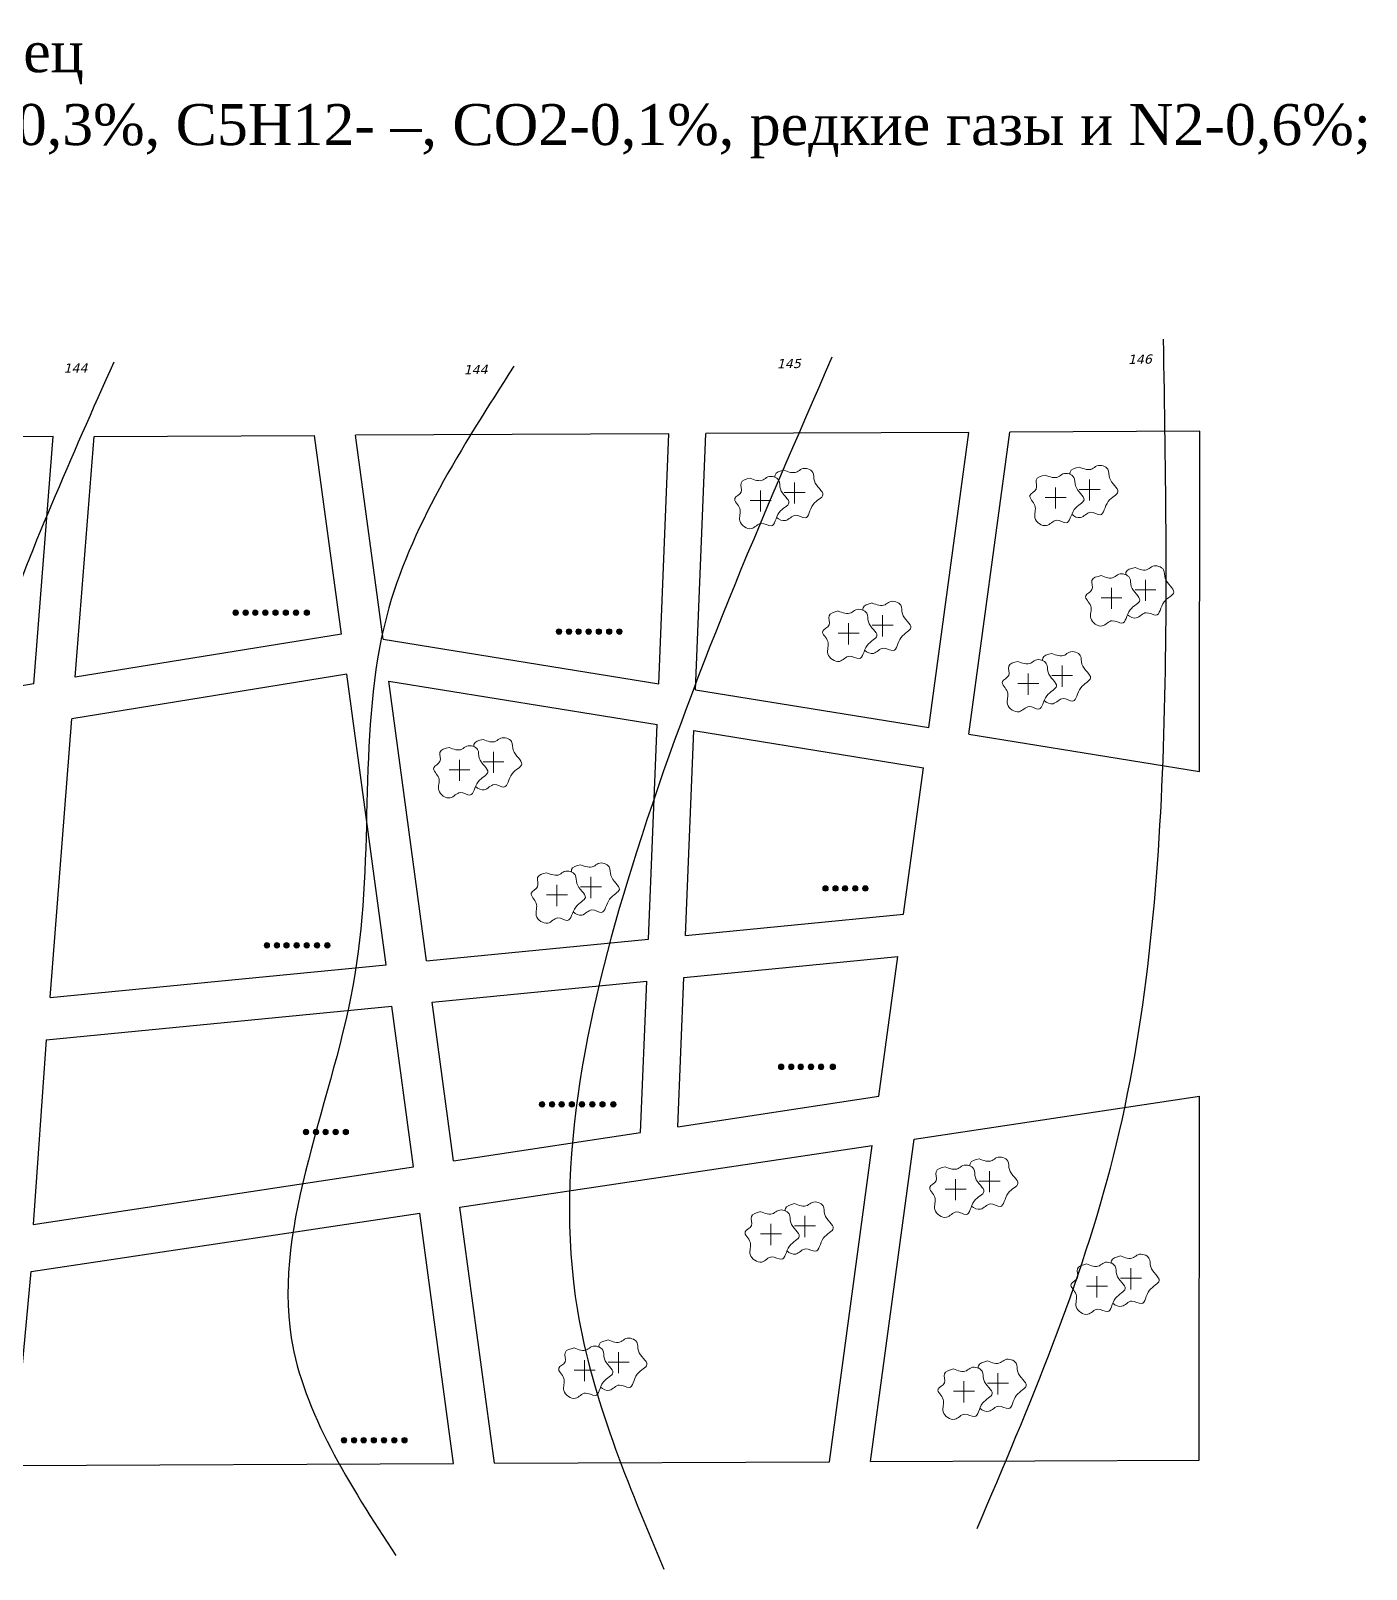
# Model space of a CAD drawing. Header units: millimetres. Extents: x -710977 to 10671, y -929782 to 89628.
# Drawn here: x -664326 to -631729, y -929782 to -892233 of the extents above; entities that cross this region are included whole.
import ezdxf

# ---------------------------------------------------------------- set-up
doc = ezdxf.new("R2010")
doc.units = ezdxf.units.MM
doc.header["$LTSCALE"] = 0.4
doc.layers.add('Площади', color=7, linetype='Continuous')
doc.layers.add('Тонкая', color=82, linetype='Continuous', lineweight=20)
doc.styles.add('style1', font='verdana.ttf', dxfattribs={"oblique": 15})
doc.styles.add('стиль1', font='times.ttf')

msp = doc.modelspace()

# ---------------------------------------------------------------- hatches: boundary and pattern name
at = {"layer": 'Тонкая', "ltscale": 10}
for points in [[(-659258.977, -906435.481, 1), (-659393.238, -906435.481, 1)], [(-659014.174, -906435.481, 1), (-659148.435, -906435.481, 1)], [(-658780.649, -906435.481, 1), (-658914.91, -906435.481, 1)], [(-658532.867, -906435.481, 1), (-658667.128, -906435.481, 1)], [(-658285.085, -906435.481, 1), (-658419.346, -906435.481, 1)], [(-658033.77, -906435.481, 1), (-658168.031, -906435.481, 1)], [(-657783.649, -906435.481, 1), (-657917.91, -906435.481, 1)], [(-657521.18, -906435.481, 1), (-657655.441, -906435.481, 1)], [(-651366.333, -906896.874, 1), (-651500.594, -906896.874, 1)], [(-651121.53, -906896.874, 1), (-651255.791, -906896.874, 1)], [(-650888.006, -906896.874, 1), (-651022.267, -906896.874, 1)], [(-650640.223, -906896.874, 1), (-650774.484, -906896.874, 1)], [(-650392.441, -906896.874, 1), (-650526.702, -906896.874, 1)], [(-650141.126, -906896.874, 1), (-650275.387, -906896.874, 1)], [(-649891.005, -906896.874, 1), (-650025.266, -906896.874, 1)], [(-644861.202, -913165.302, 1), (-644995.463, -913165.302, 1)], [(-644616.399, -913165.302, 1), (-644750.66, -913165.302, 1)], [(-644382.875, -913165.302, 1), (-644517.136, -913165.302, 1)], [(-644135.093, -913165.302, 1), (-644269.354, -913165.302, 1)], [(-643887.31, -913165.302, 1), (-644021.571, -913165.302, 1)], [(-658495.565, -914555.175, 1), (-658629.826, -914555.175, 1)], [(-658250.762, -914555.175, 1), (-658385.023, -914555.175, 1)], [(-658017.238, -914555.175, 1), (-658151.499, -914555.175, 1)], [(-657769.455, -914555.175, 1), (-657903.716, -914555.175, 1)], [(-657521.673, -914555.175, 1), (-657655.934, -914555.175, 1)], [(-657270.358, -914555.175, 1), (-657404.62, -914555.175, 1)], [(-657020.238, -914555.175, 1), (-657154.499, -914555.175, 1)], [(-645941.902, -917520.324, 1), (-646076.163, -917520.324, 1)], [(-645697.099, -917520.324, 1), (-645831.36, -917520.324, 1)], [(-645463.574, -917520.324, 1), (-645597.835, -917520.324, 1)], [(-645215.792, -917520.324, 1), (-645350.053, -917520.324, 1)], [(-644968.01, -917520.324, 1), (-645102.271, -917520.324, 1)], [(-644682.2, -917520.324, 1), (-644816.461, -917520.324, 1)], [(-651778.469, -918435.068, 1), (-651912.73, -918435.068, 1)], [(-651533.666, -918435.068, 1), (-651667.927, -918435.068, 1)], [(-651300.142, -918435.068, 1), (-651434.403, -918435.068, 1)], [(-651052.36, -918435.068, 1), (-651186.621, -918435.068, 1)], [(-650804.577, -918435.068, 1), (-650938.838, -918435.068, 1)], [(-650553.263, -918435.068, 1), (-650687.524, -918435.068, 1)], [(-650303.142, -918435.068, 1), (-650437.403, -918435.068, 1)], [(-650040.672, -918435.068, 1), (-650174.933, -918435.068, 1)], [(-657541.691, -919110.76, 1), (-657675.952, -919110.76, 1)], [(-657296.887, -919110.76, 1), (-657431.148, -919110.76, 1)], [(-657063.363, -919110.76, 1), (-657197.624, -919110.76, 1)], [(-656815.581, -919110.76, 1), (-656949.842, -919110.76, 1)], [(-656567.799, -919110.76, 1), (-656702.06, -919110.76, 1)], [(-656611.837, -926633.441, 1), (-656746.098, -926633.441, 1)], [(-656367.034, -926633.441, 1), (-656501.295, -926633.441, 1)], [(-656133.51, -926633.441, 1), (-656267.771, -926633.441, 1)], [(-655885.727, -926633.441, 1), (-656019.988, -926633.441, 1)], [(-655637.945, -926633.441, 1), (-655772.206, -926633.441, 1)], [(-655386.63, -926633.441, 1), (-655520.891, -926633.441, 1)], [(-655136.51, -926633.441, 1), (-655270.771, -926633.441, 1)]]:
    msp.add_hatch(color=0, dxfattribs=at).paths.add_polyline_path(points)

# ---------------------------------------------------------------- linework, layer by layer
at = {"color": 0, "lineweight": 30}
for p, q in [((-663780.925, -902138.779), (-675060.343, -902191.758)), ((-664253.302, -908175.979), (-663780.925, -902138.779)), ((-663240.457, -908011.809), (-662780.925, -902138.779)), ((-662780.925, -902138.779), (-657400.059, -902108.809)), ((-656743.868, -906958.784), (-657400.059, -902108.809)), ((-648748.757, -902068.175), (-656400.694, -902104.115)), ((-655727.383, -907080.625), (-656400.694, -902104.115)), ((-648996.211, -908171.673), (-648748.757, -902068.175)), ((-648102.087, -908316.601), (-647848.586, -902063.947)), ((-641432.401, -902033.811), (-647848.586, -902063.947)), ((-642407.337, -909239.656), (-641432.401, -902033.811)), ((-641428.797, -909398.267), (-640431.765, -902029.111)), ((-635791.956, -902007.319), (-640431.765, -902029.111)), ((-635797.156, -910311.093), (-635791.956, -902007.319)), ((-656743.868, -906958.784), (-663240.457, -908011.809)), ((-655727.383, -907080.625), (-648996.211, -908171.673)), ((-664253.302, -908175.979), (-672646.18, -909536.371)), ((-656611.473, -907937.324), (-663319.706, -909024.654)), ((-655651.972, -915029.093), (-656611.473, -907937.324)), ((-654665.02, -914932.656), (-655589.051, -908103.047)), ((-655589.051, -908103.047), (-649036.489, -909165.145)), ((-648102.087, -908316.601), (-642407.337, -909239.656)), ((-663852.214, -915830.357), (-663319.706, -909024.654)), ((-649248.864, -914403.431), (-649036.489, -909165.145)), ((-648345.285, -914315.141), (-648142.365, -909310.072)), ((-648142.365, -909310.072), (-642539.731, -910218.197)), ((-641428.797, -909398.267), (-635797.156, -910311.093)), ((-643023.686, -913795.155), (-642539.731, -910218.197)), ((-648345.285, -914315.141), (-643023.686, -913795.155)), ((-654665.02, -914932.656), (-649248.864, -914403.431)), ((-663852.214, -915830.357), (-655651.972, -915029.093)), ((-648386.878, -915341.05), (-643163.792, -914830.69)), ((-643624.694, -918237.262), (-643163.792, -914830.69)), ((-654528.57, -915941.168), (-649290.458, -915429.34)), ((-649440.089, -919120.038), (-649290.458, -915429.34)), ((-648534.516, -918982.572), (-648386.878, -915341.05)), ((-663950.621, -916861.818), (-655515.522, -916037.605)), ((-654984.602, -919961.694), (-655515.522, -916037.605)), ((-654004.726, -919812.949), (-654528.57, -915941.168)), ((-663950.621, -916861.818), (-664266.491, -921370.683)), ((-648534.516, -918982.572), (-643624.694, -918237.262)), ((-642766.164, -919282.879), (-635802.121, -918237.999)), ((-635807.682, -927116.457), (-635802.121, -918237.999)), ((-654004.726, -919812.949), (-649440.089, -919120.038)), ((-653851.413, -920946.102), (-643786.884, -919436.027)), ((-644831.608, -927157.681), (-643786.884, -919436.027)), ((-643830.989, -927153.11), (-642766.164, -919282.879)), ((-664266.491, -921370.683), (-654984.602, -919961.694)), ((-653005.947, -927195.025), (-653851.413, -920946.102)), ((-664319.354, -922516.705), (-654831.517, -921093.156)), ((-654005.33, -927199.59), (-654831.517, -921093.156)), ((-664756.562, -927253.274), (-664319.354, -922516.705)), ((-664756.14, -927248.704), (-654005.33, -927199.59)), ((-653005.947, -927195.025), (-644831.608, -927157.681)), ((-643830.989, -927153.11), (-635807.682, -927116.457))]:
    msp.add_line(p, q, dxfattribs=at)
at = {"ltscale": 0.5}
for points in [[(-641224.039, -928784.457), (-637897.533, -919699.777), (-636677.814, -909728.785), (-636677.814, -899757.794)], [(-666949.005, -929670.767), (-668501.374, -926790.26), (-667836.069, -917040.847), (-665174.867, -907291.431), (-662291.896, -900311.738)], [(-644772.31, -900200.948), (-649540.3, -912276.928), (-650981.783, -923466.597), (-648874.995, -929781.557)], [(-652534.151, -900422.528), (-655638.888, -906515.911), (-656415.072, -915268.224), (-657967.44, -924131.328), (-655417.123, -929449.19)]]:
    msp.add_spline(points, degree=3, dxfattribs=at)
at = {"layer": 'Тонкая', "color": 6}
for p, q in [((-645684.223, -903255.982), (-645684.223, -903772.62)), ((-645684.223, -903499.861), (-645684.223, -903255.982)), ((-639310.904, -903621.225), (-639310.904, -903377.347)), ((-639310.904, -903377.347), (-639310.904, -903893.985)), ((-638481.419, -903181.828), (-638481.419, -903698.466)), ((-638481.419, -903425.707), (-638481.419, -903181.828)), ((-646513.707, -903695.379), (-646513.707, -903451.501)), ((-646513.707, -903451.501), (-646513.707, -903968.139)), ((-637119.224, -905632.763), (-637119.224, -906149.4)), ((-637119.224, -905876.641), (-637119.224, -905632.763)), ((-637948.708, -906072.16), (-637948.708, -905828.281)), ((-637948.708, -905828.281), (-637948.708, -906344.919)), ((-644365.94, -906936.744), (-644365.94, -906692.865)), ((-644365.94, -906692.865), (-644365.94, -907209.503)), ((-643536.456, -906497.347), (-643536.456, -907013.984)), ((-643536.456, -906741.225), (-643536.456, -906497.347)), ((-639981.52, -908166.972), (-639981.52, -907923.094)), ((-639981.52, -907923.094), (-639981.52, -908439.731)), ((-639152.036, -907727.575), (-639152.036, -908244.212)), ((-639152.036, -907971.453), (-639152.036, -907727.575)), ((-653862.842, -910267.18), (-653862.842, -910023.301)), ((-653862.842, -910023.301), (-653862.842, -910539.939)), ((-653033.357, -909827.782), (-653033.357, -910344.42)), ((-653033.357, -910071.661), (-653033.357, -909827.782)), ((-651482.086, -913325.414), (-651482.086, -913081.535)), ((-651482.086, -913081.535), (-651482.086, -913598.173)), ((-650652.601, -912886.016), (-650652.601, -913402.654)), ((-650652.601, -913129.895), (-650652.601, -912886.016)), ((-641753.775, -920503.035), (-641753.775, -920259.156)), ((-641753.775, -920259.156), (-641753.775, -920775.794)), ((-640924.291, -920063.637), (-640924.291, -920580.275)), ((-640924.291, -920307.516), (-640924.291, -920063.637)), ((-646261.101, -921596.722), (-646261.101, -921352.843)), ((-646261.101, -921352.843), (-646261.101, -921869.481)), ((-645431.616, -921157.324), (-645431.616, -921673.962)), ((-645431.616, -921401.203), (-645431.616, -921157.324)), ((-637475.382, -922433.781), (-637475.382, -922950.419)), ((-637475.382, -922677.659), (-637475.382, -922433.781)), ((-638304.866, -922873.178), (-638304.866, -922629.3)), ((-638304.866, -922629.3), (-638304.866, -923145.937)), ((-650809.317, -924922.278), (-650809.317, -924678.399)), ((-650809.317, -924678.399), (-650809.317, -925195.037)), ((-649979.833, -924482.88), (-649979.833, -924999.518)), ((-649979.833, -924726.759), (-649979.833, -924482.88)), ((-641551.01, -925436.064), (-641551.01, -925192.185)), ((-641551.01, -925192.185), (-641551.01, -925708.823)), ((-640721.525, -924996.666), (-640721.525, -925513.304)), ((-640721.525, -925240.545), (-640721.525, -924996.666))]:
    msp.add_line(p, q, dxfattribs=at)
at = {"layer": 'Тонкая', "color": 0, "ltscale": 10}
for centre in [(-659326.107, -906435.481), (-659081.304, -906435.481), (-658847.78, -906435.481), (-658599.998, -906435.481), (-658352.215, -906435.481), (-658100.901, -906435.481), (-657850.78, -906435.481), (-657588.31, -906435.481), (-651433.464, -906896.874), (-651188.66, -906896.874), (-650955.136, -906896.874), (-650707.354, -906896.874), (-650459.571, -906896.874), (-650208.257, -906896.874), (-649958.136, -906896.874), (-644928.333, -913165.302), (-644683.53, -913165.302), (-644450.006, -913165.302), (-644202.223, -913165.302), (-643954.441, -913165.302), (-658562.696, -914555.175), (-658317.892, -914555.175), (-658084.368, -914555.175), (-657836.586, -914555.175), (-657588.804, -914555.175), (-657337.489, -914555.175), (-657087.368, -914555.175), (-646009.032, -917520.324), (-645764.229, -917520.324), (-645530.705, -917520.324), (-645282.923, -917520.324), (-645035.14, -917520.324), (-644749.331, -917520.324), (-651845.6, -918435.068), (-651600.797, -918435.068), (-651367.272, -918435.068), (-651119.49, -918435.068), (-650871.708, -918435.068), (-650620.393, -918435.068), (-650370.272, -918435.068), (-650107.802, -918435.068), (-657608.821, -919110.76), (-657364.018, -919110.76), (-657130.494, -919110.76), (-656882.711, -919110.76), (-656634.929, -919110.76), (-656678.968, -926633.441), (-656434.164, -926633.441), (-656200.64, -926633.441), (-655952.858, -926633.441), (-655705.076, -926633.441), (-655453.761, -926633.441), (-655203.64, -926633.441)]:
    msp.add_circle(centre, 67.131, dxfattribs=at)
at = {"layer": 'Тонкая', "color": 6}
for points, knots in [([(-645936.96, -902956.757), (-646038.574, -902982.096), (-646164.158, -903013.413), (-646163.425, -903111.903), (-646161.423, -903131.935)], [0, 0, 0, 0, 1.262401866, 1.560191759, 1.560191759, 1.560191759, 1.560191759]), ([(-646120.565, -904108.837), (-646061.401, -904165.793), (-645870.433, -904248.232), (-645692.59, -903973.518), (-645337.703, -904237.129), (-645311.108, -903749.348), (-644829.848, -903568.949), (-645252.503, -903293.829), (-645184.805, -902967.594), (-645480.206, -902871.385), (-645662.246, -903063.113), (-645824.637, -903001.192), (-645938.073, -902957.939)], [6.944618724, 6.944618724, 6.944618724, 6.944618724, 8.03268976, 9.411568923, 10.630729425, 12.536176049, 14.205758752, 16.193586351, 17.263532183, 18.649544583, 19.337974108, 20.933136541, 20.933136541, 20.933136541, 20.933136541]), ([(-638734.156, -902882.603), (-638835.77, -902907.942), (-638961.354, -902939.259), (-638960.621, -903037.749), (-638958.619, -903057.781)], [0, 0, 0, 0, 1.262401866, 1.560191759, 1.560191759, 1.560191759, 1.560191759]), ([(-638917.761, -904034.683), (-638858.597, -904091.639), (-638667.629, -904174.078), (-638489.786, -903899.364), (-638134.9, -904162.975), (-638108.304, -903675.194), (-637627.044, -903494.795), (-638049.699, -903219.675), (-637982.002, -902893.44), (-638277.402, -902797.231), (-638459.443, -902988.959), (-638621.834, -902927.038), (-638735.269, -902883.785)], [6.944618724, 6.944618724, 6.944618724, 6.944618724, 8.03268976, 9.411568923, 10.630729425, 12.536176049, 14.205758752, 16.193586351, 17.263532183, 18.649544583, 19.337974108, 20.933136541, 20.933136541, 20.933136541, 20.933136541]), ([(-637555.566, -906485.617), (-637496.402, -906542.574), (-637305.434, -906625.012), (-637127.591, -906350.298), (-636772.704, -906613.91), (-636746.109, -906126.128), (-636264.849, -905945.73), (-636687.504, -905670.61), (-636619.806, -905344.375), (-636915.207, -905248.165), (-637097.247, -905439.893), (-637259.638, -905377.973), (-637373.074, -905334.719)], [6.944618724, 6.944618724, 6.944618724, 6.944618724, 8.03268976, 9.411568923, 10.630729425, 12.536176049, 14.205758752, 16.193586351, 17.263532183, 18.649544583, 19.337974108, 20.933136541, 20.933136541, 20.933136541, 20.933136541]), ([(-637371.961, -905333.538), (-637473.575, -905358.877), (-637599.159, -905390.194), (-637598.425, -905488.684), (-637596.424, -905508.716)], [0, 0, 0, 0, 1.262401866, 1.560191759, 1.560191759, 1.560191759, 1.560191759]), ([(-643789.193, -906198.122), (-643890.807, -906223.461), (-644016.39, -906254.777), (-644015.657, -906353.268), (-644013.656, -906373.3)], [0, 0, 0, 0, 1.262401866, 1.560191759, 1.560191759, 1.560191759, 1.560191759]), ([(-643972.798, -907350.201), (-643913.634, -907407.158), (-643722.666, -907489.596), (-643544.823, -907214.882), (-643189.936, -907478.494), (-643163.341, -906990.712), (-642682.081, -906810.314), (-643104.736, -906535.194), (-643037.038, -906208.958), (-643332.439, -906112.749), (-643514.479, -906304.477), (-643676.87, -906242.557), (-643790.306, -906199.303)], [6.944618724, 6.944618724, 6.944618724, 6.944618724, 8.03268976, 9.411568923, 10.630729425, 12.536176049, 14.205758752, 16.193586351, 17.263532183, 18.649544583, 19.337974108, 20.933136541, 20.933136541, 20.933136541, 20.933136541]), ([(-639404.773, -907428.35), (-639506.387, -907453.689), (-639631.971, -907485.006), (-639631.237, -907583.496), (-639629.236, -907603.528)], [0, 0, 0, 0, 1.262401866, 1.560191759, 1.560191759, 1.560191759, 1.560191759]), ([(-639588.378, -908580.429), (-639529.214, -908637.386), (-639338.246, -908719.824), (-639160.403, -908445.11), (-638805.516, -908708.722), (-638778.921, -908220.94), (-638297.661, -908040.542), (-638720.316, -907765.422), (-638652.618, -907439.187), (-638948.019, -907342.977), (-639130.059, -907534.705), (-639292.45, -907472.785), (-639405.886, -907429.531)], [6.944618724, 6.944618724, 6.944618724, 6.944618724, 8.03268976, 9.411568923, 10.630729425, 12.536176049, 14.205758752, 16.193586351, 17.263532183, 18.649544583, 19.337974108, 20.933136541, 20.933136541, 20.933136541, 20.933136541]), ([(-653286.094, -909528.558), (-653387.708, -909553.897), (-653513.292, -909585.213), (-653512.559, -909683.703), (-653510.557, -909703.735)], [0, 0, 0, 0, 1.262401866, 1.560191759, 1.560191759, 1.560191759, 1.560191759]), ([(-653469.699, -910680.637), (-653410.535, -910737.594), (-653219.567, -910820.032), (-653041.724, -910545.318), (-652686.838, -910808.929), (-652660.242, -910321.148), (-652178.982, -910140.75), (-652601.637, -909865.63), (-652533.94, -909539.394), (-652829.34, -909443.185), (-653011.38, -909634.913), (-653173.771, -909572.992), (-653287.207, -909529.739)], [6.944618724, 6.944618724, 6.944618724, 6.944618724, 8.03268976, 9.411568923, 10.630729425, 12.536176049, 14.205758752, 16.193586351, 17.263532183, 18.649544583, 19.337974108, 20.933136541, 20.933136541, 20.933136541, 20.933136541]), ([(-650905.338, -912586.791), (-651006.952, -912612.13), (-651132.536, -912643.447), (-651131.803, -912741.937), (-651129.802, -912761.969)], [0, 0, 0, 0, 1.262401866, 1.560191759, 1.560191759, 1.560191759, 1.560191759]), ([(-651088.944, -913738.871), (-651029.779, -913795.827), (-650838.812, -913878.266), (-650660.968, -913603.552), (-650306.082, -913867.163), (-650279.486, -913379.382), (-649798.226, -913198.983), (-650220.882, -912923.863), (-650153.184, -912597.628), (-650448.584, -912501.419), (-650630.625, -912693.147), (-650793.016, -912631.226), (-650906.451, -912587.973)], [6.944618724, 6.944618724, 6.944618724, 6.944618724, 8.03268976, 9.411568923, 10.630729425, 12.536176049, 14.205758752, 16.193586351, 17.263532183, 18.649544583, 19.337974108, 20.933136541, 20.933136541, 20.933136541, 20.933136541]), ([(-641177.027, -919764.413), (-641278.641, -919789.752), (-641404.225, -919821.068), (-641403.492, -919919.558), (-641401.491, -919939.591)], [0, 0, 0, 0, 1.262401866, 1.560191759, 1.560191759, 1.560191759, 1.560191759]), ([(-641360.633, -920916.492), (-641301.468, -920973.449), (-641110.501, -921055.887), (-640932.657, -920781.173), (-640577.771, -921044.785), (-640551.176, -920557.003), (-640069.916, -920376.605), (-640492.571, -920101.485), (-640424.873, -919775.249), (-640720.273, -919679.04), (-640902.314, -919870.768), (-641064.705, -919808.848), (-641178.14, -919765.594)], [6.944618724, 6.944618724, 6.944618724, 6.944618724, 8.03268976, 9.411568923, 10.630729425, 12.536176049, 14.205758752, 16.193586351, 17.263532183, 18.649544583, 19.337974108, 20.933136541, 20.933136541, 20.933136541, 20.933136541]), ([(-645684.353, -920858.1), (-645785.967, -920883.439), (-645911.551, -920914.755), (-645910.818, -921013.245), (-645908.817, -921033.278)], [0, 0, 0, 0, 1.262401866, 1.560191759, 1.560191759, 1.560191759, 1.560191759]), ([(-645867.959, -922010.179), (-645808.794, -922067.136), (-645617.827, -922149.574), (-645439.983, -921874.86), (-645085.097, -922138.472), (-645058.501, -921650.69), (-644577.241, -921470.292), (-644999.897, -921195.172), (-644932.199, -920868.936), (-645227.599, -920772.727), (-645409.64, -920964.455), (-645572.031, -920902.535), (-645685.466, -920859.281)], [6.944618724, 6.944618724, 6.944618724, 6.944618724, 8.03268976, 9.411568923, 10.630729425, 12.536176049, 14.205758752, 16.193586351, 17.263532183, 18.649544583, 19.337974108, 20.933136541, 20.933136541, 20.933136541, 20.933136541]), ([(-637728.118, -922134.556), (-637829.732, -922159.895), (-637955.316, -922191.212), (-637954.583, -922289.702), (-637952.582, -922309.734)], [0, 0, 0, 0, 1.262401866, 1.560191759, 1.560191759, 1.560191759, 1.560191759]), ([(-637911.724, -923286.635), (-637852.559, -923343.592), (-637661.592, -923426.03), (-637483.748, -923151.316), (-637128.862, -923414.928), (-637102.267, -922927.146), (-636621.007, -922746.748), (-637043.662, -922471.628), (-636975.964, -922145.393), (-637271.364, -922049.183), (-637453.405, -922240.911), (-637615.796, -922178.991), (-637729.231, -922135.737)], [6.944618724, 6.944618724, 6.944618724, 6.944618724, 8.03268976, 9.411568923, 10.630729425, 12.536176049, 14.205758752, 16.193586351, 17.263532183, 18.649544583, 19.337974108, 20.933136541, 20.933136541, 20.933136541, 20.933136541]), ([(-650232.57, -924183.655), (-650334.183, -924208.994), (-650459.767, -924240.311), (-650459.034, -924338.801), (-650457.033, -924358.833)], [0, 0, 0, 0, 1.262401866, 1.560191759, 1.560191759, 1.560191759, 1.560191759]), ([(-650416.175, -925335.735), (-650357.011, -925392.691), (-650166.043, -925475.13), (-649988.199, -925200.416), (-649633.313, -925464.027), (-649606.718, -924976.246), (-649125.458, -924795.847), (-649548.113, -924520.727), (-649480.415, -924194.492), (-649775.815, -924098.283), (-649957.856, -924290.011), (-650120.247, -924228.09), (-650233.682, -924184.837)], [6.944618724, 6.944618724, 6.944618724, 6.944618724, 8.03268976, 9.411568923, 10.630729425, 12.536176049, 14.205758752, 16.193586351, 17.263532183, 18.649544583, 19.337974108, 20.933136541, 20.933136541, 20.933136541, 20.933136541]), ([(-640974.262, -924697.441), (-641075.876, -924722.781), (-641201.46, -924754.097), (-641200.727, -924852.587), (-641198.725, -924872.619)], [0, 0, 0, 0, 1.262401866, 1.560191759, 1.560191759, 1.560191759, 1.560191759]), ([(-641157.868, -925849.521), (-641098.703, -925906.477), (-640907.736, -925988.916), (-640729.892, -925714.202), (-640375.006, -925977.813), (-640348.41, -925490.032), (-639867.15, -925309.633), (-640289.805, -925034.514), (-640222.108, -924708.278), (-640517.508, -924612.069), (-640699.549, -924803.797), (-640861.94, -924741.876), (-640975.375, -924698.623)], [6.944618724, 6.944618724, 6.944618724, 6.944618724, 8.03268976, 9.411568923, 10.630729425, 12.536176049, 14.205758752, 16.193586351, 17.263532183, 18.649544583, 19.337974108, 20.933136541, 20.933136541, 20.933136541, 20.933136541])]:
    msp.add_open_spline(points, degree=3, knots=knots, dxfattribs=at)
for points in [[(-639563.64, -903078.122), (-639785.783, -903198.118), (-639785.783, -903420.109), (-639938.822, -903573.149), (-639815.803, -903822.094), (-639815.803, -904122.083), (-639533.621, -904308.076), (-639289.203, -904180.357), (-639053.312, -904242.078), (-638854.253, -903917.11), (-638618.138, -903680.995), (-638826.025, -903342.112), (-638867.192, -903132.12), (-639131.362, -903048.124), (-639248.409, -903120.632), (-639564.753, -903079.304)], [(-646766.444, -903152.276), (-646988.587, -903272.272), (-646988.587, -903494.263), (-647141.626, -903647.303), (-647018.606, -903896.248), (-647018.606, -904196.237), (-646736.425, -904382.23), (-646492.007, -904254.511), (-646256.116, -904316.232), (-646057.057, -903991.264), (-645820.942, -903755.149), (-646028.828, -903416.266), (-646069.996, -903206.274), (-646334.166, -903122.278), (-646451.213, -903194.786), (-646767.557, -903153.458)], [(-646767.386, -903695.379), (-646256.818, -903695.379)], [(-645937.901, -903499.861), (-645427.334, -903499.861)], [(-639564.582, -903621.225), (-639054.014, -903621.225)], [(-638735.098, -903425.707), (-638224.53, -903425.707)], [(-638201.445, -905529.057), (-638423.588, -905649.053), (-638423.588, -905871.044), (-638576.627, -906024.084), (-638453.607, -906273.029), (-638453.607, -906573.018), (-638171.426, -906759.011), (-637927.008, -906631.292), (-637691.117, -906693.013), (-637492.058, -906368.045), (-637255.943, -906131.93), (-637463.829, -905793.047), (-637504.997, -905583.055), (-637769.167, -905499.058), (-637886.214, -905571.567), (-638202.558, -905530.238)], [(-637372.902, -905876.641), (-636862.335, -905876.641)], [(-644618.677, -906393.641), (-644840.82, -906513.636), (-644840.82, -906735.628), (-644993.859, -906888.668), (-644870.839, -907137.613), (-644870.839, -907437.602), (-644588.658, -907623.595), (-644344.24, -907495.876), (-644108.349, -907557.597), (-643909.29, -907232.629), (-643673.175, -906996.514), (-643881.061, -906657.631), (-643922.229, -906447.639), (-644186.399, -906363.642), (-644303.446, -906436.151), (-644619.79, -906394.822)], [(-638202.387, -906072.16), (-637691.819, -906072.16)], [(-643790.134, -906741.225), (-643279.567, -906741.225)], [(-644619.619, -906936.744), (-644109.051, -906936.744)], [(-640234.257, -907623.869), (-640456.4, -907743.865), (-640456.4, -907965.856), (-640609.439, -908118.896), (-640486.419, -908367.841), (-640486.419, -908667.83), (-640204.238, -908853.823), (-639959.82, -908726.104), (-639723.929, -908787.825), (-639524.87, -908462.857), (-639288.755, -908226.742), (-639496.641, -907887.859), (-639537.809, -907677.867), (-639801.979, -907593.87), (-639919.026, -907666.379), (-640235.37, -907625.05)], [(-640235.199, -908166.972), (-639724.631, -908166.972)], [(-639405.714, -907971.453), (-638895.147, -907971.453)], [(-654115.578, -909724.076), (-654337.721, -909844.072), (-654337.721, -910066.064), (-654490.76, -910219.103), (-654367.74, -910468.048), (-654367.74, -910768.037), (-654085.559, -910954.03), (-653841.141, -910826.311), (-653605.25, -910888.033), (-653406.191, -910563.064), (-653170.076, -910326.949), (-653377.963, -909988.066), (-653419.13, -909778.075), (-653683.3, -909694.078), (-653800.347, -909766.586), (-654116.691, -909725.258)], [(-653287.035, -910071.661), (-652776.468, -910071.661)], [(-654116.52, -910267.18), (-653605.952, -910267.18)], [(-651734.823, -912782.31), (-651956.965, -912902.306), (-651956.965, -913124.298), (-652110.005, -913277.337), (-651986.985, -913526.282), (-651986.985, -913826.271), (-651704.803, -914012.264), (-651460.385, -913884.545), (-651224.494, -913946.267), (-651025.435, -913621.298), (-650789.321, -913385.183), (-650997.207, -913046.3), (-651038.375, -912836.308), (-651302.544, -912752.312), (-651419.591, -912824.82), (-651735.935, -912783.492)], [(-650906.28, -913129.895), (-650395.712, -913129.895)], [(-651735.764, -913325.414), (-651225.197, -913325.414)], [(-642006.512, -919959.932), (-642228.654, -920079.927), (-642228.654, -920301.919), (-642381.694, -920454.958), (-642258.674, -920703.904), (-642258.674, -921003.893), (-641976.492, -921189.886), (-641732.074, -921062.167), (-641496.183, -921123.888), (-641297.124, -920798.919), (-641061.01, -920562.805), (-641268.896, -920223.922), (-641310.064, -920013.93), (-641574.234, -919929.933), (-641691.28, -920002.442), (-642007.625, -919961.113)], [(-641177.969, -920307.516), (-640667.401, -920307.516)], [(-642007.453, -920503.035), (-641496.886, -920503.035)], [(-646513.838, -921053.619), (-646735.98, -921173.614), (-646735.98, -921395.606), (-646889.02, -921548.645), (-646766, -921797.591), (-646766, -922097.58), (-646483.818, -922283.573), (-646239.4, -922155.854), (-646003.509, -922217.575), (-645804.45, -921892.606), (-645568.336, -921656.492), (-645776.222, -921317.609), (-645817.39, -921107.617), (-646081.559, -921023.62), (-646198.606, -921096.129), (-646514.95, -921054.8)], [(-645685.295, -921401.203), (-645174.727, -921401.203)], [(-646514.779, -921596.722), (-646004.212, -921596.722)], [(-638557.603, -922330.075), (-638779.745, -922450.071), (-638779.745, -922672.062), (-638932.785, -922825.102), (-638809.765, -923074.047), (-638809.765, -923374.036), (-638527.583, -923560.029), (-638283.165, -923432.31), (-638047.274, -923494.031), (-637848.215, -923169.063), (-637612.101, -922932.948), (-637819.987, -922594.065), (-637861.155, -922384.073), (-638125.325, -922300.076), (-638242.371, -922372.585), (-638558.716, -922331.256)], [(-638558.544, -922873.178), (-638047.977, -922873.178)], [(-637729.06, -922677.659), (-637218.492, -922677.659)], [(-651062.054, -924379.174), (-651284.197, -924499.17), (-651284.197, -924721.162), (-651437.236, -924874.201), (-651314.216, -925123.146), (-651314.216, -925423.135), (-651032.035, -925609.128), (-650787.617, -925481.409), (-650551.726, -925543.13), (-650352.667, -925218.162), (-650116.552, -924982.047), (-650324.438, -924643.164), (-650365.606, -924433.172), (-650629.776, -924349.176), (-650746.822, -924421.684), (-651063.167, -924380.356)], [(-650233.511, -924726.759), (-649722.943, -924726.759)], [(-651062.995, -924922.278), (-650552.428, -924922.278)], [(-641803.746, -924892.96), (-642025.889, -925012.956), (-642025.889, -925234.948), (-642178.929, -925387.987), (-642055.909, -925636.932), (-642055.909, -925936.921), (-641773.727, -926122.914), (-641529.309, -925995.195), (-641293.418, -926056.917), (-641094.359, -925731.948), (-640858.245, -925495.833), (-641066.131, -925156.95), (-641107.298, -924946.958), (-641371.468, -924862.962), (-641488.515, -924935.47), (-641804.859, -924894.142)], [(-641804.688, -925436.064), (-641294.12, -925436.064)], [(-640975.204, -925240.545), (-640464.636, -925240.545)]]:
    msp.add_spline(points, degree=3, dxfattribs=at)

# ---------------------------------------------------------------- texts
at = {"layer": 'Площади', "color": 0, "lineweight": 30, "style": 'style1', "oblique": 15}
for s, p in [('144', (-663527.702, -900580.479)), ('144', (-653761.377, -900617.025)), ('145', (-646116.573, -900470.839)), ('146', (-637547.522, -900364.601))]:
    msp.add_text(s, height=224, rotation=0.7103714, dxfattribs=at).set_placement(p)
at = {"layer": 'Тонкая', "color": 0, "style": 'стиль1'}
for s, p in [('место строительства – г. Островец', (-685265.397, -893244.002)), ('состав газового топлива СН4-98,3%%%, С2Н6-0,45%%%, С3Н8-0,25%%%, С4Н10-0,3%%%, С5Н12- –, СО2-0,1%%%, редкие газы и N2-0,6%%%; ', (-711034.397, -895022.002))]:
    msp.add_text(s, height=1000, dxfattribs=at).set_placement(p)

doc.saveas('drawing.dxf')
